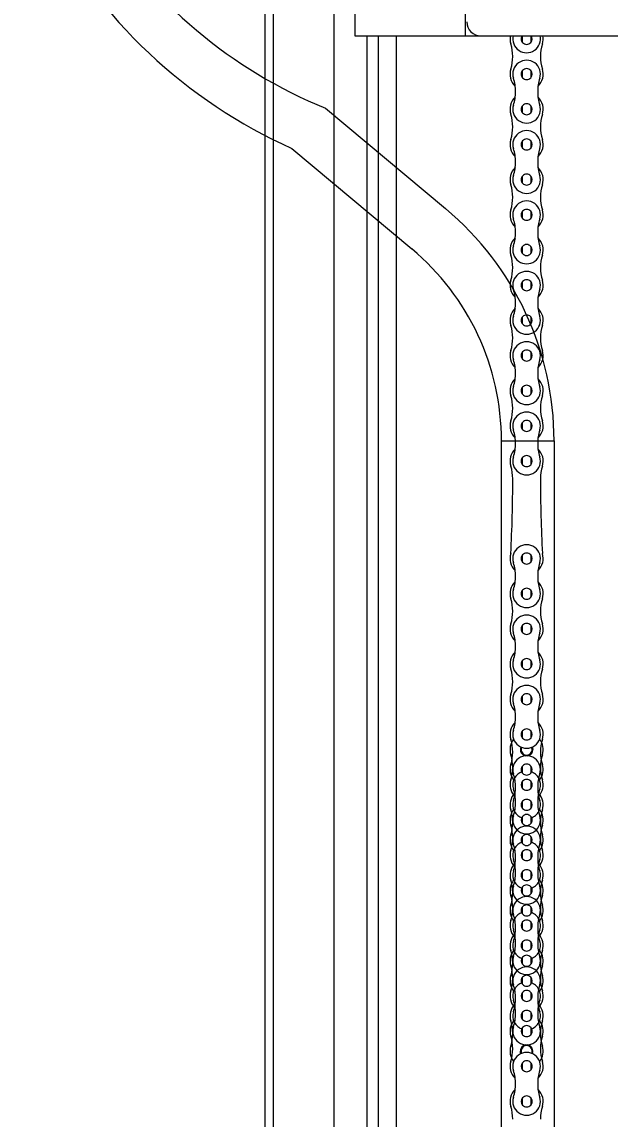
# Model space of a CAD drawing. Header units: millimetres. Extents: x -17820 to 17820, y -12600 to 12600.
# Drawn here: x -3869 to -3444, y 7700 to 8493 of the extents above; entities that cross this region are included whole.
import ezdxf

# ---------------------------------------------------------------- set-up
doc = ezdxf.new("R2010")
doc.units = ezdxf.units.MM
doc.linetypes.add('虚线', pattern=[2, 1, -1])
doc.layers.get('0').update_dxf_attribs({"lineweight": 35})
doc.layers.add('尺寸线层', color=3, linetype='Continuous', lineweight=18)
doc.layers.add('虚线层', color=6, linetype='虚线', lineweight=18)
doc.styles.add('机械', font='isocp', dxfattribs={"width": 0.667, "bigfont": 'gbcbig.shx'})
doc.dimstyles.new('标准', dxfattribs={"dimscale": 60, "dimtxt": 4, "dimasz": 3, "dimexe": 1, "dimexo": 0, "dimgap": 0.76128, "dimtad": 1, "dimdec": 1, "dimdsep": 46, "dimtxsty": '机械', "dimblk": '_CAXARROW', "dimcen": 0, "dimdle": 4, "dimclrt": 2, "dimaunit": 1, "dimazin": 2, "dimtfac": 0.707107, "dimtdec": 3, "dimtmove": 0, "dimatfit": 3, "dimfxl": 0, "dimfrac": 2, "dimtolj": 1, "dimlwd": 18, "dimarcsym": 0})

# ---------------------------------------------------------------- blocks, each defined once
blk = doc.blocks.new('*X187')
at = {"layer": '尺寸线层', "linetype": 'Continuous', "lineweight": 18}
for points in [[(-13088.07, 9940.27), (-12908.07, 9962.77), (-12908.07, 9917.77)], [(561.93, 9940.27), (381.93, 9962.77), (381.93, 9917.77)]]:
    blk.add_hatch(color=0, dxfattribs=at).paths.add_polyline_path(points, flags=0)
at = {"layer": '尺寸线层', "color": 0, "linetype": 'Continuous'}
for p, q in [((-13088.07, 6052.92), (-13088.07, 10000.27)), ((561.93, 5097.92), (561.93, 10000.27))]:
    blk.add_line(p, q, dxfattribs=at)
at = {"layer": '尺寸线层', "color": 0, "linetype": 'Continuous', "lineweight": 18}
blk.add_line((-13088.07, 9940.27), (561.93, 9940.27), dxfattribs=at)
at = {"layer": '尺寸线层', "color": 2, "insert": (-6263.07, 10105.95), "char_height": 240, "width": 1088.544, "attachment_point": 5, "line_spacing_factor": 0.939812, "style": '机械'}
blk.add_mtext('\\T1.1;13650', dxfattribs=at)
blk = doc.blocks.new('_CAXARROW')
blk.add_hatch(color=2).paths.add_polyline_path([(0, 0), (-1, 0.125), (-1, -0.125)], flags=0)
blk = doc.blocks.new('BLOCK22_1')
at = {"color": 7, "linetype": 'Continuous', "lineweight": 15}
for p, q in [((-1009.3, 1675.15), (-1009.3, 85.15)), ((-959.3, -64.85), (-959.3, 1665.15)), ((-944.3, 1555.15), (-944.3, 1255.15)), ((-864.3, 1255.15), (-864.3, 1555.15)), ((-944.3, 1255.15), (-864.3, 1255.15)), ((-927.3, -64.85), (-927.3, 1255.15)), ((-914.3, -64.85), (-914.3, 1255.15)), ((-864.3, 1255.15), (-853.3, 1255.15)), ((-853.3, 1255.15), (-665.3, 1255.15)), ((-823.12, 1250.3), (-823.12, 1255.15)), ((-817.12, 1255.15), (-817.12, 1250.3)), ((-823.12, 1224.87), (-823.12, 1230.03)), ((-817.12, 1230.03), (-817.12, 1224.87)), ((-823.12, 1199.43), (-823.12, 1204.6)), ((-817.12, 1204.6), (-817.12, 1199.43)), ((-823.12, 1174), (-823.12, 1179.17)), ((-817.12, 1179.17), (-817.12, 1174)), ((-823.12, 1148.57), (-823.12, 1153.74)), ((-817.12, 1153.74), (-817.12, 1148.57)), ((-823.12, 1123.13), (-823.12, 1128.3)), ((-817.12, 1128.3), (-817.12, 1123.13)), ((-823.12, 1097.7), (-823.12, 1102.87)), ((-817.12, 1102.87), (-817.12, 1097.7)), ((-823.12, 1072.27), (-823.12, 1077.44)), ((-817.12, 1077.44), (-817.12, 1072.27)), ((-823.12, 1046.83), (-823.12, 1052)), ((-817.12, 1052), (-817.12, 1046.83)), ((-823.12, 1021.4), (-823.12, 1026.57)), ((-817.12, 1026.57), (-817.12, 1021.4)), ((-823.12, 995.97), (-823.12, 1001.14)), ((-817.12, 1001.14), (-817.12, 995.97)), ((-823.12, 970.54), (-823.12, 975.71)), ((-817.12, 975.71), (-817.12, 970.54)), ((-823.12, 945.1), (-823.12, 950.27)), ((-817.12, 950.27), (-817.12, 945.1)), ((-823.12, 874.67), (-823.12, 879.84)), ((-817.12, 879.84), (-817.12, 874.67)), ((-823.12, 849.24), (-823.12, 854.41)), ((-817.12, 854.41), (-817.12, 849.24)), ((-823.12, 823.8), (-823.12, 828.97)), ((-817.12, 828.97), (-817.12, 823.8)), ((-823.12, 798.37), (-823.12, 803.54)), ((-817.12, 803.54), (-817.12, 798.37)), ((-823.12, 772.94), (-823.12, 778.11)), ((-817.12, 778.11), (-817.12, 772.94)), ((-823.12, 747.5), (-823.12, 752.67)), ((-817.12, 752.67), (-817.12, 747.5)), ((-823.12, 722.07), (-823.12, 727.24)), ((-817.12, 727.24), (-817.12, 722.07)), ((-823.12, 711.09), (-823.12, 716.26)), ((-817.12, 716.26), (-817.12, 711.09)), ((-823.12, 696.64), (-823.12, 701.81)), ((-817.12, 701.81), (-817.12, 696.64)), ((-823.12, 685.66), (-823.12, 690.83)), ((-817.12, 690.83), (-817.12, 685.66)), ((-823.12, 671.21), (-823.12, 676.38)), ((-817.12, 676.38), (-817.12, 671.21)), ((-823.12, 660.22), (-823.12, 665.39)), ((-817.12, 665.39), (-817.12, 660.22)), ((-823.12, 645.77), (-823.12, 650.94)), ((-817.12, 650.94), (-817.12, 645.77)), ((-823.12, 634.79), (-823.12, 639.96)), ((-817.12, 639.96), (-817.12, 634.79)), ((-823.12, 620.34), (-823.12, 625.51)), ((-817.12, 625.51), (-817.12, 620.34)), ((-823.12, 609.36), (-823.12, 614.53)), ((-817.12, 614.53), (-817.12, 609.36)), ((-823.12, 594.91), (-823.12, 600.08)), ((-817.12, 600.08), (-817.12, 594.91)), ((-823.12, 583.92), (-823.12, 589.09)), ((-817.12, 589.09), (-817.12, 583.92)), ((-823.12, 569.47), (-823.12, 574.64)), ((-817.12, 574.64), (-817.12, 569.47)), ((-823.12, 558.49), (-823.12, 563.66)), ((-817.12, 563.66), (-817.12, 558.49)), ((-823.12, 544.04), (-823.12, 549.21)), ((-817.12, 549.21), (-817.12, 544.04)), ((-823.12, 533.06), (-823.12, 538.23)), ((-817.12, 538.23), (-817.12, 533.06)), ((-823.12, 507.63), (-823.12, 512.8)), ((-817.12, 512.8), (-817.12, 507.63)), ((-823.12, 482.19), (-823.12, 487.36)), ((-817.12, 487.36), (-817.12, 482.19))]:
    blk.add_line(p, q, dxfattribs=at)
at = {"color": 8, "linetype": 'Continuous', "lineweight": 15}
for p, q in [((-1003.3, 1665.98), (-1003.3, 85.15)), ((-935.3, -64.85), (-935.3, 1255.15))]:
    blk.add_line(p, q, dxfattribs=at)
at = {"color": 7, "linetype": 'Continuous', "lineweight": 15}
for points in [[(-816.03, 740.97), (-815.81, 740.38), (-815.62, 739.11)], [(-824.22, 519.33), (-824.44, 519.92), (-824.62, 521.19)]]:
    blk.add_lwpolyline(points, dxfattribs=at)
for centre, radius, start, end in [((-853.3, 1265.15), 10, 180, 270), ((-820.12, 1252.88), 12, 169.11178, 197.75339), ((-820.12, 1252.88), 10, 166.89877, 13.10123), ((-820.12, 1252.88), 3.96, 145.08191, 180), ((-820.12, 1252.88), 3.96, 319.25095, 34.91809), ((-820.12, 1252.88), 12, 342.24661, 10.88822), ((-860.12, 1240.08), 30, 0.17222, 17.75339), ((-820.12, 1252.88), 3.96, 180, 220.74905), ((-820.12, 1252.88), 3.96, 220.74905, 319.25095), ((-780.12, 1240.08), 30, 162.24661, 179.82777), ((-860.12, 1240.26), 30, 342.24661, 359.82777), ((-820.12, 1227.45), 10, 342.24665, 197.75335), ((-780.12, 1240.26), 30, 180.17222, 197.75339), ((-820.12, 1227.45), 12, 162.24661, 226.47268), ((-820.12, 1227.45), 3.96, 139.25095, 180), ((-820.12, 1227.45), 3.96, 40.74905, 139.25095), ((-820.12, 1227.45), 3.96, 319.25095, 40.74905), ((-820.12, 1227.45), 12, 313.52732, 17.75339), ((-860.12, 1214.64), 32, 0.16141, 17.75335), ((-820.12, 1227.45), 3.96, 180, 220.74905), ((-820.12, 1227.45), 3.96, 220.74905, 319.25095), ((-780.12, 1214.64), 32, 162.24665, 179.83859), ((-860.12, 1214.82), 32, 342.24665, 359.83859), ((-780.12, 1214.82), 32, 180.16141, 197.75335), ((-820.12, 1202.02), 12, 133.52732, 197.75339), ((-820.12, 1202.02), 3.96, 40.74905, 139.25095), ((-820.12, 1202.02), 12, 342.24661, 46.47268), ((-860.12, 1189.21), 30, 0.17222, 17.75339), ((-820.12, 1202.02), 10, 162.24665, 17.75335), ((-820.12, 1202.02), 3.96, 139.25095, 180), ((-820.12, 1202.02), 3.96, 180, 220.74905), ((-820.12, 1202.02), 3.96, 220.74905, 319.25095), ((-820.12, 1202.02), 3.96, 319.25095, 40.74905), ((-780.12, 1189.21), 30, 162.24661, 179.82777), ((-860.12, 1189.39), 30, 342.24661, 359.82777), ((-820.12, 1176.58), 10, 342.24665, 197.75335), ((-780.12, 1189.39), 30, 180.17222, 197.75339), ((-820.12, 1176.58), 12, 162.24661, 226.47268), ((-820.12, 1176.58), 3.96, 139.25095, 180), ((-820.12, 1176.58), 3.96, 180, 220.74905), ((-820.12, 1176.58), 3.96, 40.74905, 139.25095), ((-820.12, 1176.58), 3.96, 220.74905, 319.25095), ((-820.12, 1176.58), 3.96, 319.25095, 40.74905), ((-820.12, 1176.58), 12, 313.52732, 17.75339), ((-860.12, 1163.78), 32, 0.16141, 17.75335), ((-780.12, 1163.78), 32, 162.24665, 179.83859), ((-820.12, 1151.15), 12, 133.52732, 197.75339), ((-860.12, 1163.96), 32, 342.24665, 359.83859), ((-780.12, 1163.96), 32, 180.16141, 197.75335), ((-820.12, 1151.15), 12, 342.24661, 46.47268), ((-820.12, 1151.15), 10, 162.24665, 17.75335), ((-820.12, 1151.15), 3.96, 139.25095, 180), ((-820.12, 1151.15), 3.96, 180, 220.74905), ((-820.12, 1151.15), 3.96, 40.74905, 139.25095), ((-820.12, 1151.15), 3.96, 319.25095, 40.74905), ((-860.12, 1138.34), 30, 0.17222, 17.75339), ((-820.12, 1151.15), 3.96, 220.74905, 319.25095), ((-780.12, 1138.34), 30, 162.24661, 179.82777), ((-860.12, 1138.52), 30, 342.24661, 359.82777), ((-820.12, 1125.72), 10, 342.24665, 197.75335), ((-780.12, 1138.52), 30, 180.17222, 197.75339), ((-820.12, 1125.72), 12, 162.24661, 226.47268), ((-820.12, 1125.72), 3.96, 139.25095, 180), ((-820.12, 1125.72), 3.96, 40.74905, 139.25095), ((-820.12, 1125.72), 3.96, 319.25095, 40.74905), ((-820.12, 1125.72), 12, 313.52732, 17.75339), ((-860.12, 1112.91), 32, 0.16141, 17.75335), ((-820.12, 1125.72), 3.96, 180, 220.74905), ((-820.12, 1125.72), 3.96, 220.74905, 319.25095), ((-780.12, 1112.91), 32, 162.24665, 179.83859), ((-860.12, 1113.09), 32, 342.24665, 359.83859), ((-780.12, 1113.09), 32, 180.16141, 197.75335), ((-820.12, 1100.29), 12, 133.52732, 197.75339), ((-820.12, 1100.29), 10, 162.24665, 17.75335), ((-820.12, 1100.29), 3.96, 139.25095, 180), ((-820.12, 1100.29), 3.96, 40.74905, 139.25095), ((-820.12, 1100.29), 3.96, 319.25095, 40.74905), ((-820.12, 1100.29), 12, 342.24661, 46.47268), ((-860.12, 1087.48), 30, 0.17222, 17.75339), ((-820.12, 1100.29), 3.96, 180, 220.74905), ((-820.12, 1100.29), 3.96, 220.74905, 319.25095), ((-780.12, 1087.48), 30, 162.24661, 179.82777), ((-860.12, 1087.66), 30, 342.24661, 359.82777), ((-780.12, 1087.66), 30, 180.17222, 197.75339), ((-820.12, 1074.85), 10, 342.24665, 197.75335), ((-820.12, 1074.85), 3.96, 40.74905, 139.25095), ((-820.12, 1074.85), 12, 162.24661, 226.47268), ((-860.12, 1062.05), 32, 0.16141, 17.75335), ((-820.12, 1074.85), 3.96, 139.25095, 180), ((-820.12, 1074.85), 3.96, 180, 220.74905), ((-820.12, 1074.85), 3.96, 220.74905, 319.25095), ((-820.12, 1074.85), 3.96, 319.25095, 40.74905), ((-780.12, 1062.05), 32, 162.24665, 179.83859), ((-820.12, 1074.85), 12, 313.52732, 17.75339), ((-820.12, 1049.42), 12, 133.52732, 197.75339), ((-860.12, 1062.23), 32, 342.24665, 359.83859), ((-780.12, 1062.23), 32, 180.16141, 197.75335), ((-820.12, 1049.42), 12, 342.24661, 46.47268), ((-820.12, 1049.42), 10, 162.24665, 17.75335), ((-820.12, 1049.42), 3.96, 139.25095, 180), ((-820.12, 1049.42), 3.96, 180, 220.74905), ((-820.12, 1049.42), 3.96, 40.74905, 139.25095), ((-820.12, 1049.42), 3.96, 319.25095, 40.74905), ((-860.12, 1036.61), 30, 0.17222, 17.75339), ((-820.12, 1049.42), 3.96, 220.74905, 319.25095), ((-780.12, 1036.61), 30, 162.24661, 179.82777), ((-860.12, 1036.79), 30, 342.24661, 359.82777), ((-820.12, 1023.99), 10, 342.24665, 197.75335), ((-780.12, 1036.79), 30, 180.17222, 197.75339), ((-820.12, 1023.99), 12, 162.24661, 226.47268), ((-820.12, 1023.99), 3.96, 139.25095, 180), ((-820.12, 1023.99), 3.96, 180, 220.74905), ((-820.12, 1023.99), 3.96, 40.74905, 139.25095), ((-820.12, 1023.99), 3.96, 319.25095, 40.74905), ((-820.12, 1023.99), 12, 313.52732, 17.75339), ((-860.12, 1011.18), 32, 0.16141, 17.75335), ((-820.12, 1023.99), 3.96, 220.74905, 319.25095), ((-780.12, 1011.18), 32, 162.24665, 179.83859), ((-820.12, 998.55), 12, 133.52732, 197.75339), ((-860.12, 1011.36), 32, 342.24665, 359.83859), ((-780.12, 1011.36), 32, 180.16141, 197.75335), ((-820.12, 998.55), 12, 342.24661, 46.47268), ((-820.12, 998.55), 10, 162.24665, 17.75335), ((-820.12, 998.55), 3.96, 139.25095, 180), ((-820.12, 998.55), 3.96, 40.74905, 139.25095), ((-820.12, 998.55), 3.96, 319.25095, 40.74905), ((-860.12, 985.75), 30, 0.17222, 17.75339), ((-820.12, 998.55), 3.96, 180, 220.74905), ((-820.12, 998.55), 3.96, 220.74905, 319.25095), ((-780.12, 985.75), 30, 162.24661, 179.82777), ((-860.12, 985.93), 30, 342.24661, 359.82777), ((-780.12, 985.93), 30, 180.17222, 197.75339), ((-820.12, 973.12), 12, 162.24661, 226.47268), ((-820.12, 973.12), 10, 342.24665, 197.75335), ((-820.12, 973.12), 3.96, 139.25095, 180), ((-820.12, 973.12), 3.96, 40.74905, 139.25095), ((-820.12, 973.12), 3.96, 319.25095, 40.74905), ((-820.12, 973.12), 12, 313.52732, 17.75339), ((-860.12, 960.31), 32, 0.16141, 17.75335), ((-820.12, 973.12), 3.96, 180, 220.74905), ((-820.12, 973.12), 3.96, 220.74905, 319.25095), ((-780.12, 960.31), 32, 162.24665, 179.83859), ((-860.12, 960.49), 32, 342.24665, 359.83859), ((-780.12, 960.49), 32, 180.16141, 197.75335), ((-820.12, 947.69), 12, 133.52732, 197.75339), ((-820.12, 947.69), 12, 342.24661, 46.47268), ((-860.12, 934.88), 30, 0.17222, 17.75339), ((-820.12, 947.69), 10, 162.24665, 17.75335), ((-820.12, 947.69), 3.96, 139.25095, 180), ((-820.12, 947.69), 3.96, 180, 220.74905), ((-820.12, 947.69), 3.96, 40.74905, 139.25095), ((-820.12, 947.69), 3.96, 220.74905, 319.25095), ((-820.12, 947.69), 3.96, 319.25095, 40.74905), ((-780.12, 934.88), 30, 162.24661, 179.82777), ((-1867.58, 935.34), 1037.45, 356.99282, 359.97966), ((227.33, 935.34), 1037.45, 180.02034, 183.00718), ((-820.12, 877.25), 12, 162.24661, 226.47268), ((-820.12, 877.25), 10, 342.24665, 197.75335), ((-820.12, 877.25), 3.96, 40.74905, 139.25095), ((-820.12, 877.25), 12, 313.52732, 17.75339), ((-860.12, 864.45), 32, 0.16141, 17.75335), ((-820.12, 877.25), 3.96, 139.25095, 180), ((-820.12, 877.25), 3.96, 180, 220.74905), ((-820.12, 877.25), 3.96, 220.74905, 319.25095), ((-820.12, 877.25), 3.96, 319.25095, 40.74905), ((-780.12, 864.45), 32, 162.24665, 179.83859), ((-860.12, 864.63), 32, 342.24665, 359.83859), ((-780.12, 864.63), 32, 180.16141, 197.75335), ((-820.12, 851.82), 12, 133.52732, 197.75339), ((-820.12, 851.82), 12, 342.24661, 46.47268), ((-820.12, 851.82), 10, 162.24665, 17.75335), ((-820.12, 851.82), 3.96, 139.25095, 180), ((-820.12, 851.82), 3.96, 180, 220.74905), ((-820.12, 851.82), 3.96, 40.74905, 139.25095), ((-820.12, 851.82), 3.96, 220.74905, 319.25095), ((-820.12, 851.82), 3.96, 319.25095, 40.74905), ((-860.12, 839.01), 30, 0.17222, 17.75339), ((-780.12, 839.01), 30, 162.24661, 179.82777), ((-860.12, 839.19), 30, 342.24661, 359.82777), ((-820.12, 826.39), 10, 342.24665, 197.75335), ((-780.12, 839.19), 30, 180.17222, 197.75339), ((-820.12, 826.39), 12, 162.24661, 226.47268), ((-820.12, 826.39), 3.96, 139.25095, 180), ((-820.12, 826.39), 3.96, 180, 220.74905), ((-820.12, 826.39), 3.96, 40.74905, 139.25095), ((-820.12, 826.39), 3.96, 319.25095, 40.74905), ((-820.12, 826.39), 12, 313.52732, 17.75339), ((-860.12, 813.58), 32, 0.16141, 17.75335), ((-820.12, 826.39), 3.96, 220.74905, 319.25095), ((-780.12, 813.58), 32, 162.24665, 179.83859), ((-820.12, 800.96), 12, 133.52732, 197.75339), ((-860.12, 813.76), 32, 342.24665, 359.83859), ((-780.12, 813.76), 32, 180.16141, 197.75335), ((-820.12, 800.96), 12, 342.24661, 46.47268), ((-820.12, 800.96), 10, 162.24665, 17.75335), ((-820.12, 800.96), 3.96, 139.25095, 180), ((-820.12, 800.96), 3.96, 40.74905, 139.25095), ((-820.12, 800.96), 3.96, 319.25095, 40.74905), ((-860.12, 788.15), 30, 0.17222, 17.75339), ((-820.12, 800.96), 3.96, 180, 220.74905), ((-820.12, 800.96), 3.96, 220.74905, 319.25095), ((-780.12, 788.15), 30, 162.24661, 179.82777), ((-860.12, 788.33), 30, 342.24661, 359.82777), ((-820.12, 775.52), 10, 342.24665, 197.75335), ((-780.12, 788.33), 30, 180.17222, 197.75339), ((-820.12, 775.52), 12, 162.24661, 226.47268), ((-820.12, 775.52), 3.96, 139.25095, 180), ((-820.12, 775.52), 3.96, 40.74905, 139.25095), ((-820.12, 775.52), 3.96, 319.25095, 40.74905), ((-820.12, 775.52), 12, 313.52732, 17.75339), ((-860.12, 762.72), 32, 0.16141, 17.75335), ((-820.12, 775.52), 3.96, 180, 220.74905), ((-820.12, 775.52), 3.96, 220.74905, 319.25095), ((-780.12, 762.72), 32, 162.24665, 179.83859), ((-860.12, 762.9), 32, 342.24665, 359.83859), ((-780.12, 762.9), 32, 180.16141, 197.75335), ((-820.12, 750.09), 12, 133.52732, 197.75339), ((-820.12, 750.09), 3.96, 40.74905, 139.25095), ((-820.12, 750.09), 12, 342.24661, 46.47268), ((-820.12, 739.11), 12, 141.35367, 197.75339), ((-860.12, 737.28), 30, 0.17222, 17.75339), ((-820.12, 750.09), 10, 162.24665, 17.75335), ((-820.12, 750.09), 3.96, 139.25095, 180), ((-820.12, 750.09), 3.96, 180, 220.74905), ((-820.12, 750.09), 3.96, 220.74905, 319.25095), ((-820.12, 750.09), 3.96, 319.25095, 40.74905), ((-820.12, 739.11), 12, 342.24661, 38.64633), ((-780.12, 737.28), 30, 162.24661, 179.82777), ((-820.12, 739.11), 4.5, 155.58996, 263.00268), ((-820.12, 739.11), 3.96, 155.34886, 270), ((-820.12, 739.11), 3.96, 270, 24.65114), ((-820.12, 739.11), 4.5, 276.99732, 24.41004), ((-820.12, 739.11), 4.5, 276.99732, 0), ((-860.12, 737.46), 30, 342.24661, 359.82777), ((-860.12, 726.3), 30, 0.17222, 17.75339), ((-820.12, 724.66), 10, 342.24665, 197.75335), ((-780.12, 737.46), 30, 180.17222, 197.75339), ((-780.12, 726.3), 30, 162.24661, 179.82777), ((-820.12, 724.66), 12, 162.24661, 218.64633), ((-860.12, 726.48), 30, 342.24661, 359.82777), ((-820.12, 713.67), 10, 107.4576, 197.75335), ((-820.12, 724.66), 3.96, 139.25095, 180), ((-820.12, 724.66), 3.96, 180, 220.74905), ((-820.12, 724.66), 3.96, 40.74905, 139.25095), ((-820.12, 724.66), 3.96, 220.74905, 319.25095), ((-820.12, 724.66), 3.96, 319.25095, 40.74905), ((-820.12, 713.67), 10, 342.24665, 72.5424), ((-820.12, 724.66), 12, 321.35367, 17.75339), ((-780.12, 726.48), 30, 180.17222, 197.75339), ((-820.12, 713.67), 12, 162.24661, 223.57561), ((-860.12, 711.85), 32, 0.16141, 17.75335), ((-820.12, 713.67), 3.96, 139.25095, 220.74905), ((-820.12, 713.67), 3.96, 40.74905, 139.25095), ((-820.12, 713.67), 3.96, 0, 40.74905), ((-780.12, 711.85), 32, 162.24665, 179.83859), ((-820.12, 713.67), 12, 316.42439, 17.75339), ((-820.12, 699.22), 12, 136.42439, 197.75339), ((-860.12, 712.03), 32, 342.24665, 359.83859), ((-860.12, 700.87), 32, 0.16141, 17.75335), ((-820.12, 713.67), 3.96, 220.74905, 319.25095), ((-820.12, 713.67), 3.96, 319.25095, 0), ((-780.12, 712.03), 32, 180.16141, 197.75335), ((-780.12, 700.87), 32, 162.24665, 179.83859), ((-820.12, 699.22), 12, 342.24661, 43.57561), ((-820.12, 699.22), 10, 162.24665, 252.5424), ((-860.12, 701.05), 32, 342.24665, 359.83859), ((-820.12, 699.22), 3.96, 139.25095, 180), ((-820.12, 699.22), 3.96, 180, 220.74905), ((-820.12, 699.22), 3.96, 40.74905, 139.25095), ((-820.12, 699.22), 10, 287.4576, 17.75335), ((-820.12, 699.22), 3.96, 319.25095, 40.74905), ((-780.12, 701.05), 32, 180.16141, 197.75335), ((-820.12, 688.24), 12, 141.35367, 197.75339), ((-860.12, 686.42), 30, 0.17222, 17.75339), ((-820.12, 688.24), 10, 162.24665, 17.75335), ((-820.12, 688.24), 3.96, 139.25095, 220.74905), ((-820.12, 699.22), 3.96, 220.74905, 319.25095), ((-820.12, 688.24), 3.96, 40.74905, 139.25095), ((-820.12, 688.24), 3.96, 0, 40.74905), ((-820.12, 688.24), 12, 342.24661, 38.64633), ((-780.12, 686.42), 30, 162.24661, 179.82777), ((-860.12, 686.6), 30, 342.24661, 359.82777), ((-860.12, 675.43), 30, 0.17222, 17.75339), ((-820.12, 673.79), 10, 342.24665, 197.75335), ((-820.12, 688.24), 3.96, 220.74905, 319.25095), ((-820.12, 688.24), 3.96, 319.25095, 0), ((-780.12, 686.6), 30, 180.17222, 197.75339), ((-780.12, 675.43), 30, 162.24661, 179.82777), ((-820.12, 673.79), 12, 162.24661, 218.64633), ((-860.12, 675.62), 30, 342.24661, 359.82777), ((-820.12, 673.79), 3.96, 139.25095, 180), ((-820.12, 673.79), 3.96, 40.74905, 139.25095), ((-820.12, 673.79), 3.96, 319.25095, 40.74905), ((-820.12, 673.79), 12, 321.35367, 17.75339), ((-780.12, 675.62), 30, 180.17222, 197.75339), ((-820.12, 662.81), 12, 162.24661, 223.57561), ((-820.12, 662.81), 10, 107.4576, 197.75335), ((-860.12, 660.98), 32, 0.16141, 17.75335), ((-820.12, 673.79), 3.96, 180, 220.74905), ((-820.12, 673.79), 3.96, 220.74905, 319.25095), ((-820.12, 662.81), 3.96, 40.74905, 139.25095), ((-820.12, 662.81), 10, 342.24665, 72.5424), ((-780.12, 660.98), 32, 162.24665, 179.83859), ((-820.12, 662.81), 12, 316.42439, 17.75339), ((-860.12, 661.16), 32, 342.24665, 359.83859), ((-860.12, 650), 32, 0.16141, 17.75335), ((-820.12, 662.81), 3.96, 139.25095, 220.74905), ((-820.12, 662.81), 3.96, 220.74905, 319.25095), ((-820.12, 662.81), 3.96, 0, 40.74905), ((-820.12, 662.81), 3.96, 319.25095, 360), ((-780.12, 661.16), 32, 180.16141, 197.75335), ((-780.12, 650), 32, 162.24665, 179.83859), ((-820.12, 648.36), 12, 136.42439, 197.75339), ((-820.12, 648.36), 10, 162.24665, 252.5424), ((-820.12, 648.36), 3.96, 139.25095, 180), ((-820.12, 648.36), 3.96, 40.74905, 139.25095), ((-820.12, 648.36), 10, 287.4576, 17.75335), ((-820.12, 648.36), 3.96, 319.25095, 40.74905), ((-820.12, 648.36), 12, 342.24661, 43.57561), ((-820.12, 637.38), 12, 141.35367, 197.75339), ((-860.12, 635.55), 30, 0.17222, 17.75339), ((-860.12, 650.18), 32, 342.24665, 359.83859), ((-820.12, 648.36), 3.96, 180, 220.74905), ((-820.12, 648.36), 3.96, 220.74905, 319.25095), ((-780.12, 650.18), 32, 180.16141, 197.75335), ((-820.12, 637.38), 12, 342.24661, 38.64633), ((-780.12, 635.55), 30, 162.24661, 179.82777), ((-860.12, 635.73), 30, 342.24661, 359.82777), ((-820.12, 637.38), 10, 162.24665, 17.75335), ((-820.12, 637.38), 3.96, 139.25095, 220.74905), ((-820.12, 637.38), 3.96, 40.74905, 139.25095), ((-820.12, 637.38), 3.96, 220.74905, 319.25095), ((-820.12, 637.38), 3.96, 0, 40.74905), ((-820.12, 637.38), 3.96, 319.25095, 0), ((-780.12, 635.73), 30, 180.17222, 197.75339), ((-820.12, 622.92), 12, 162.24661, 218.64633), ((-860.12, 624.57), 30, 0.17222, 17.75339), ((-820.12, 622.92), 10, 342.24665, 197.75335), ((-820.12, 622.92), 3.96, 40.74905, 139.25095), ((-820.12, 622.92), 12, 321.35367, 17.75339), ((-780.12, 624.57), 30, 162.24661, 179.82777), ((-860.12, 624.75), 30, 342.24661, 359.82777), ((-820.12, 611.94), 10, 107.4576, 197.75335), ((-860.12, 610.12), 32, 0.16141, 17.75335), ((-820.12, 622.92), 3.96, 139.25095, 180), ((-820.12, 622.92), 3.96, 180, 220.74905), ((-820.12, 622.92), 3.96, 220.74905, 319.25095), ((-820.12, 622.92), 3.96, 319.25095, 40.74905), ((-820.12, 611.94), 10, 342.24665, 72.5424), ((-780.12, 610.12), 32, 162.24665, 179.83859), ((-780.12, 624.75), 30, 180.17222, 197.75339), ((-820.12, 611.94), 12, 162.24661, 223.57561), ((-820.12, 611.94), 3.96, 139.25095, 220.74905), ((-820.12, 611.94), 3.96, 40.74905, 139.25095), ((-820.12, 611.94), 3.96, 0, 40.74905), ((-820.12, 611.94), 3.96, 319.25095, 0), ((-820.12, 611.94), 12, 316.42439, 17.75339), ((-820.12, 597.49), 12, 136.42439, 197.75339), ((-860.12, 610.3), 32, 342.24665, 359.83859), ((-860.12, 599.14), 32, 0.16141, 17.75335), ((-820.12, 611.94), 3.96, 220.74905, 319.25095), ((-780.12, 610.3), 32, 180.16141, 197.75335), ((-780.12, 599.14), 32, 162.24665, 179.83859), ((-820.12, 597.49), 12, 342.24661, 43.57561), ((-820.12, 597.49), 10, 162.24665, 252.5424), ((-860.12, 599.32), 32, 342.24665, 359.83859), ((-820.12, 597.49), 3.96, 139.25095, 180), ((-820.12, 597.49), 3.96, 180, 220.74905), ((-820.12, 597.49), 3.96, 40.74905, 139.25095), ((-820.12, 597.49), 3.96, 220.74905, 319.25095), ((-820.12, 597.49), 10, 287.4576, 17.75335), ((-820.12, 597.49), 3.96, 319.25095, 40.74905), ((-780.12, 599.32), 32, 180.16141, 197.75335), ((-820.12, 586.51), 12, 141.35367, 197.75339), ((-860.12, 584.68), 30, 0.17222, 17.75339), ((-820.12, 586.51), 10, 162.24665, 17.75335), ((-820.12, 586.51), 3.96, 139.25095, 220.74905), ((-820.12, 586.51), 3.96, 40.74905, 139.25095), ((-820.12, 586.51), 3.96, 0, 40.74905), ((-820.12, 586.51), 12, 342.24661, 38.64633), ((-780.12, 584.68), 30, 162.24661, 179.82777), ((-860.12, 584.86), 30, 342.24661, 359.82777), ((-860.12, 573.7), 30, 0.17222, 17.75339), ((-820.12, 572.06), 10, 342.24665, 197.75335), ((-820.12, 586.51), 3.96, 220.74905, 319.25095), ((-820.12, 586.51), 3.96, 319.25095, 0), ((-780.12, 584.86), 30, 180.17222, 197.75339), ((-780.12, 573.7), 30, 162.24661, 179.82777), ((-820.12, 572.06), 12, 162.24661, 218.64633), ((-860.12, 573.88), 30, 342.24661, 359.82777), ((-820.12, 572.06), 3.96, 139.25095, 180), ((-820.12, 572.06), 3.96, 180, 220.74905), ((-820.12, 572.06), 3.96, 40.74905, 139.25095), ((-820.12, 572.06), 3.96, 319.25095, 40.74905), ((-820.12, 572.06), 12, 321.35367, 17.75339), ((-780.12, 573.88), 30, 180.17222, 197.75339), ((-820.12, 561.08), 12, 162.24661, 223.57561), ((-820.12, 561.08), 10, 107.4576, 197.75335), ((-860.12, 559.25), 32, 0.16141, 17.75335), ((-820.12, 561.08), 3.96, 139.25095, 220.74905), ((-820.12, 572.06), 3.96, 220.74905, 319.25095), ((-820.12, 561.08), 3.96, 40.74905, 139.25095), ((-820.12, 561.08), 10, 342.24665, 72.5424), ((-820.12, 561.08), 3.96, 0, 40.74905), ((-780.12, 559.25), 32, 162.24665, 179.83859), ((-820.12, 561.08), 12, 316.42439, 17.75339), ((-860.12, 559.43), 32, 342.24665, 359.83859), ((-860.12, 548.27), 32, 0.16141, 17.75335), ((-820.12, 561.08), 3.96, 220.74905, 319.25095), ((-820.12, 561.08), 3.96, 319.25095, 0), ((-780.12, 559.43), 32, 180.16141, 197.75335), ((-780.12, 548.27), 32, 162.24665, 179.83859), ((-820.12, 546.63), 12, 136.42439, 197.75339), ((-820.12, 546.63), 10, 162.24665, 252.5424), ((-860.12, 548.45), 32, 342.24665, 359.83859), ((-820.12, 546.63), 3.96, 139.25095, 180), ((-820.12, 546.63), 3.96, 40.74905, 139.25095), ((-820.12, 546.63), 10, 287.4576, 17.75335), ((-820.12, 546.63), 3.96, 319.25095, 40.74905), ((-780.12, 548.45), 32, 180.16141, 197.75335), ((-820.12, 546.63), 12, 342.24661, 43.57561), ((-820.12, 535.64), 12, 141.35367, 197.75339), ((-860.12, 533.82), 30, 0.17222, 17.75339), ((-820.12, 546.63), 3.96, 180, 220.74905), ((-820.12, 546.63), 3.96, 220.74905, 319.25095), ((-820.12, 535.64), 3.96, 40.74905, 139.25095), ((-820.12, 535.64), 12, 342.24661, 38.64633), ((-780.12, 533.82), 30, 162.24661, 179.82777), ((-860.12, 534), 30, 342.24661, 359.82777), ((-860.12, 522.84), 30, 0.17222, 17.75339), ((-820.12, 535.64), 10, 162.24665, 17.75335), ((-820.12, 535.64), 3.96, 139.25095, 220.74905), ((-820.12, 535.64), 3.96, 220.74905, 319.25095), ((-820.12, 535.64), 3.96, 0, 40.74905), ((-820.12, 535.64), 3.96, 319.25095, 0), ((-780.12, 534), 30, 180.17222, 197.75339), ((-780.12, 522.84), 30, 162.24661, 179.82777), ((-820.12, 521.19), 12, 162.24661, 218.64633), ((-820.12, 521.19), 4.5, 96.99732, 204.41004), ((-820.12, 521.19), 4.5, 96.99732, 180), ((-820.12, 521.19), 3.96, 90, 204.65114), ((-820.12, 521.19), 3.96, 335.34886, 90), ((-820.12, 521.19), 4.5, 335.58996, 83.00268), ((-820.12, 521.19), 12, 321.35367, 17.75339), ((-860.12, 523.02), 30, 342.24661, 359.82777), ((-820.12, 510.21), 10, 342.24665, 197.75335), ((-780.12, 523.02), 30, 180.17222, 197.75339), ((-820.12, 510.21), 12, 162.24661, 226.47268), ((-820.12, 510.21), 3.96, 139.25095, 220.74905), ((-820.12, 510.21), 3.96, 40.74905, 139.25095), ((-820.12, 510.21), 3.96, 220.74905, 319.25095), ((-820.12, 510.21), 3.96, 0, 40.74905), ((-820.12, 510.21), 3.96, 319.25095, 0), ((-820.12, 510.21), 12, 313.52732, 17.75339), ((-860.12, 497.4), 32, 0.16141, 17.75335), ((-780.12, 497.4), 32, 162.24665, 179.83859), ((-820.12, 484.78), 12, 133.52732, 197.75339), ((-860.12, 497.58), 32, 342.24665, 359.83859), ((-780.12, 497.58), 32, 180.16141, 197.75335), ((-820.12, 484.78), 12, 342.24661, 46.47268), ((-820.12, 484.78), 10, 162.24665, 17.75335), ((-820.12, 484.78), 3.96, 139.25095, 220.74905), ((-820.12, 484.78), 3.96, 40.74905, 139.25095), ((-820.12, 484.78), 3.96, 0, 40.74905), ((-820.12, 484.78), 3.96, 319.25095, 0), ((-860.12, 471.97), 30, 0.17222, 17.75339), ((-820.12, 484.78), 3.96, 220.74905, 319.25095), ((-780.12, 471.97), 30, 162.24661, 179.82777)]:
    blk.add_arc(centre, radius, start, end, dxfattribs=at)

msp = doc.modelspace()

# ---------------------------------------------------------------- linework, layer by layer
at = {"layer": '尺寸线层'}
for p, q in [((-3649.83, 8430.53), (-3563.13, 8357.99)), ((-3674.21, 8401.39), (-3587.52, 8328.85))]:
    msp.add_line(p, q, dxfattribs=at)
msp.add_lwpolyline([(-3484.67, 8190.03), (-3484.67, 6225.92), (-3522.67, 6225.92), (-3522.67, 8190.03)], close=True, dxfattribs=at)
for centre, radius, start, end in [((-3520.52, 8743.48), 375.03, 207.66639, 245.8069), ((-3517.9, 8754.48), 349.78, 211.95759, 247.84221), ((-3703.67, 8190.03), 219, 0, 50.0788), ((-3703.67, 8190.03), 181, 0, 50.0788)]:
    msp.add_arc(centre, radius, start, end, dxfattribs=at)

# ---------------------------------------------------------------- block references
at = {"layer": '虚线层'}
msp.add_blockref('BLOCK22_1', (-2684.38, 7227.77), dxfattribs=at)

# ---------------------------------------------------------------- dimensions: what is measured, and where the dimension line sits
at = {"layer": '尺寸线层'}
dim = msp.add_linear_dim(base=(561.93, 9940.27), p1=(-13088.07, 6052.92), p2=(561.93, 5097.92), dimstyle='标准', override={"dimsah": 1, "dimtfill": 1, "dimtzin": 8}, dxfattribs=at)
dim.commit()
dim.dimension.update_dxf_attribs({"geometry": '*X187', "text_midpoint": (-6263.07, 9940.27)})

doc.saveas('drawing.dxf')
